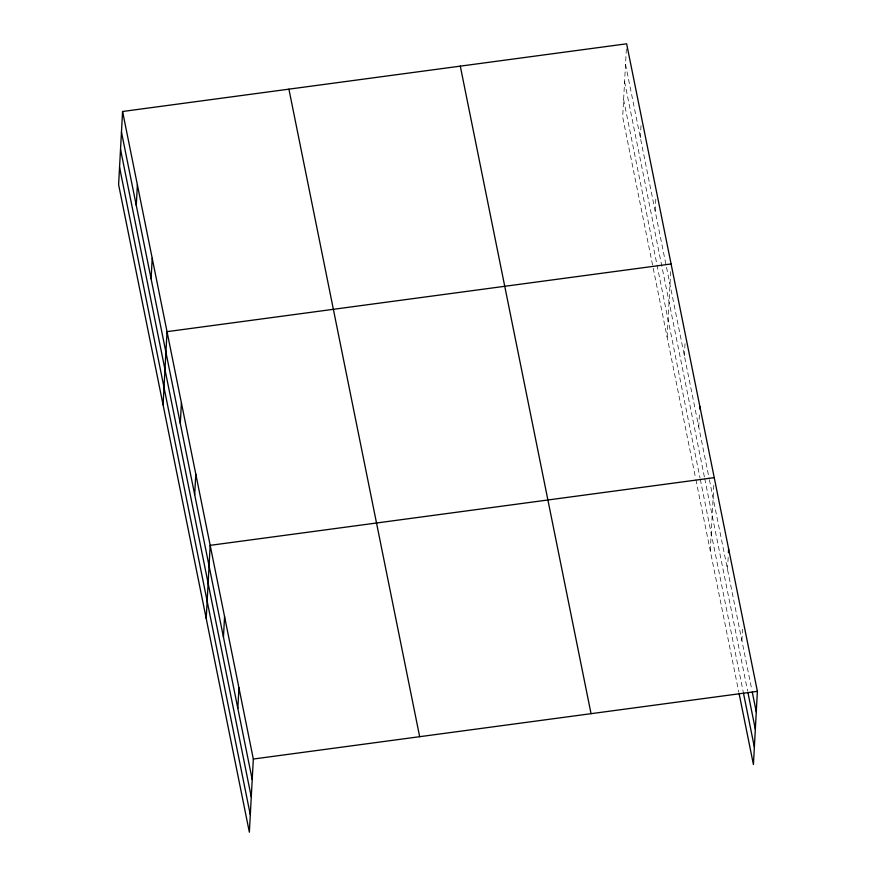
<?xml version="1.0" encoding="UTF-8"?>
<svg xmlns="http://www.w3.org/2000/svg" width="876" height="876" viewBox="0 0 876 876"><rect width="100%" height="100%" fill="white"/><g stroke="black" fill="none" stroke-linecap="round" stroke-linejoin="round"><path stroke-width="0.66" stroke-dasharray="4.38 3.29" d="M626.362 48.936L622.672 116.968L695.632 478.274M640.345 137.718L641.035 124.885M655.16 211.116L655.927 196.99M667.129 337.129L670.677 271.659M684.364 355.733L685.131 341.607M698.741 426.962L699.508 412.837M710.283 550.818L713.962 482.785M727.507 569.411L728.208 556.578M741.895 640.641L742.519 629.088M625.53 64.331L709.133 478.405M709.396 479.72L751.75 689.445M624.588 81.709L704.468 477.3M704.731 478.625L747.611 690.989M623.613 99.601L656.759 263.72M657.022 265.056L700.033 478.055M700.296 479.369L743.177 691.733M695.894 479.588L738.775 691.963"/><path stroke-width="1.31" d="M122.574 111.493L118.61 184.661L249.364 832.2L253.328 759.032L122.574 111.493L626.636 43.8L757.39 691.339L753.426 764.507L739.037 693.277M136.284 205.411L137.39 184.88M151.099 278.798L152.216 258.267M163.067 404.821L167.031 331.654L671.093 263.961M180.303 423.415L181.409 402.883M194.68 494.644L195.797 474.113M206.21 618.511L210.174 545.343L714.236 477.65M223.446 637.104L224.563 616.573M237.834 708.334L238.94 687.802M699.716 408.993L699.858 406.42M728.416 552.734L728.624 548.88M253.328 759.032L757.39 691.339M752.276 692.084L756.273 711.87M747.874 692.314L755.331 729.248M743.45 693.058L754.367 747.14M460.294 66.138L591.048 713.677M288.916 89.155L419.67 736.694M121.457 132.024L252.211 779.563M120.527 149.391L251.27 796.93M119.552 167.294L250.306 814.833"/></g></svg>
